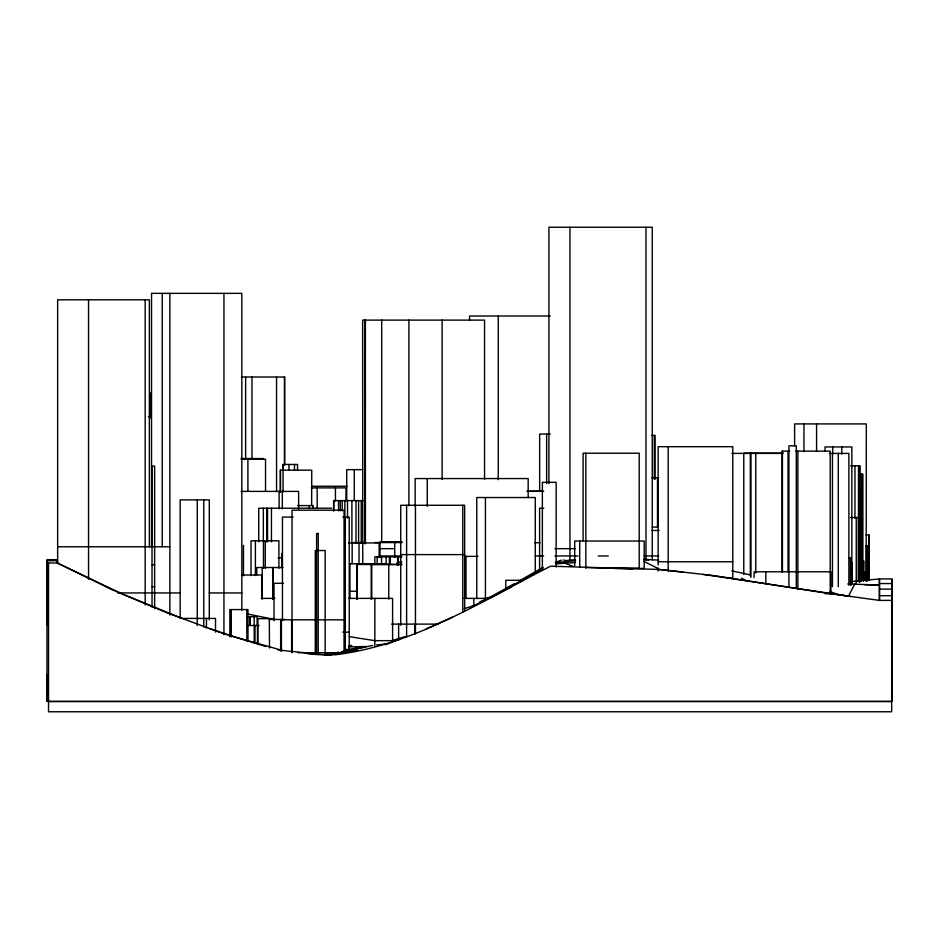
<?xml version="1.0" encoding="UTF-8"?>
<svg xmlns="http://www.w3.org/2000/svg" width="939" height="939" viewBox="0 0 939 939"><rect width="100%" height="100%" fill="white"/><g stroke="black" fill="none" stroke-linecap="round" stroke-linejoin="round"><path stroke-width="1.41" d="M826.085 593.084L879.444 600.397L892.05 600.397L892.05 701.316L46.95 701.316L46.95 562.438M48.523 563.048L48.523 711.762L891.674 711.762L891.674 600.397M850.593 581.675L879.444 578.929L879.479 600.397L879.444 578.929L892.05 578.929L892.05 599.387M892.05 579.938L891.674 623.672M575.314 559.597L565.853 560.642L565.442 563.377L573.06 566.323M379.368 645.398L379.485 644.706L386.809 643.767M856.603 582.309L854.678 584.199L848.997 595.197L850.124 596.371L703.17 574.398M324.424 654.495L331.42 654.906L342.289 652.182L331.42 654.471L324.201 654.354M543.165 567.262L519.502 580.795M514.513 583.624L481.12 602.134M507.295 588.6L542.977 568.424M489.571 598.26L511.567 586.781M464.253 608.66L473.831 605.725L487.904 598.389L463.725 598.389M452.657 617.052L426.318 628.778M489.09 598.096L479.946 601.723M485.205 599.493L487.904 598.389M385.26 644.811L399.615 639.33M485.24 599.012L490.487 597.051M372.478 645.422L331.42 654.718L324.436 654.389M555.336 562.273L561.722 560.125M359.684 646.889L343.251 651.736M404.944 636.654L393.617 640.105M471.894 606.301L474.113 605.69M343.521 651.924L365.846 646.525L348.451 646.924M340.458 653.098L357.618 649.823M334.225 654.917C413.219 645.574 481.179 601.465 550.63 566.194L660.234 569.492L715.037 575.76L824.642 592.885M338.756 652.206L334.46 653.039M342.758 651.42L348.087 650.375M339.789 653.814L324.964 654.812M575.56 560.7L555.501 562.59M575.419 562.52L555.994 563.834M352.008 649.236L345.306 649.506M376.656 644.823L381.023 645.058M643.661 559.444L648.614 560.114M348.85 645.586L351.761 645.562M550.301 316.009L469.559 316.009L469.559 320.387M241.346 377.02L284.681 377.02L284.681 464.84M150.357 392.983L150.357 417.914M148.432 416.54L151.367 416.54M550.219 434.041L539.655 434.041L539.655 490.909M651.537 435.403L655.14 435.403L655.14 479.136M789.746 451.131L782.046 451.131L782.046 571.804M795.603 451.131L830.205 451.131L830.205 593.612M783.196 453.173L743.77 453.173L743.77 574.468M731.81 453.396L782.61 453.396M829.29 453.396L848.879 453.396L848.879 585.208M241.17 458.537L263.354 458.537M241.123 459.183L265.537 459.183L265.537 491.25M850.605 465.838L859.784 465.838L859.784 582.157M362.618 469.653L346.726 469.653L346.749 500.264M860.065 474.078L862.894 474.078L862.894 580.114M651.948 477.74L658.626 477.74M311.607 486.261L346.972 486.261M311.149 487.893L345.975 487.893L345.975 500.957M526.885 491.214L542.859 491.214M241.077 491.402L298.625 491.402L298.625 508.891M527.554 491.32L543.74 491.32M363.217 500.604L333.591 500.604L333.591 510.863M297.686 505.581L313.027 505.581M331.725 508.222L258.718 508.222L258.718 541.838M543.81 508.245L539.596 508.245L539.596 568.341M293.156 517.084L282.451 517.084L282.451 620.562M342.77 517.084L349.238 517.084L349.238 649.718M850.488 517.542L858.845 517.542L858.845 581.335M652.288 527.061L658.063 527.061M652.006 530.465L659.108 530.465M865.958 534.89L869.08 534.89L869.08 580.196M402.033 541.768L380.013 541.768L380.013 557.543M353.792 542.566L363.51 542.566M375.248 542.566L402.033 542.566M534.596 542.719L540.054 542.719M348.592 542.942L380.025 542.942M865.84 545.676L868.082 545.676L868.082 580.572M57.643 546.768L169.865 546.768M380.53 548.658L393.523 548.658M554.949 548.658L575.138 548.658M400.73 554.597L464.652 554.597M380.53 555.958L400.836 555.958M535.277 555.958L543.646 555.958M554.949 555.958L578.025 555.958M598.213 555.958L608.308 555.958M644.365 555.958L658.791 555.958M464.911 556.369L478.08 556.369M402.056 556.862L374.837 556.862L374.837 564.163M848.633 557.731L851.262 557.731L851.262 585.126M278.061 557.813L282.463 557.813M46.95 560.736L56.986 560.736M658.133 561.768L732.784 561.768M401.786 562.085L397.338 562.085L397.338 565.008M46.95 562.931L57.408 563.048L122.504 594.082L181.204 618.085M349.543 563.858L386.845 563.858M401.751 564.421L371.75 564.421L371.75 599.164M401.786 564.515L356.703 564.515L356.703 599.258M152.024 564.75L154.63 564.75M282.921 567.52L256.77 567.52L256.77 574.738M616.137 568.306L639.213 568.306L639.213 453.22L583.107 453.22L583.107 540.618M614.904 568.435L644.213 568.435L644.213 541.04L574.703 541.04L574.703 565.56M863.211 571.698L866.098 571.698L866.098 580.349M241.487 575.008L261.899 575.008L261.899 598.389M861.544 577.544L863.293 577.544M728.476 578.213L732.784 578.213L732.784 446.694L658.133 446.694L658.133 565.067M283.508 583.295L274 583.295L274 620.609M879.479 583.553L892.05 583.553M152.024 586.664L154.63 586.664M879.479 589.129L892.05 589.129M349.942 591.265L356.761 591.265M117.586 592.943L180.1 592.943M209.327 592.943L241.828 592.943M825.146 593.706L830.933 593.706L830.933 571.792L754.076 571.792L754.076 577.638M879.479 595.69L892.05 595.69M261.265 598.389L274.869 598.389M348.709 598.389L392.596 598.389L392.596 640.656L374.849 640.656L349.226 636.654M246.98 616.688L257.11 616.688L257.11 625.268M181.591 618.425L215.524 618.425L215.524 632.123M274.54 618.648L257.908 618.648L257.908 644.389M269.493 619.458L285.045 619.458M292.146 619.775L281.418 619.775L281.418 651.22M292.041 619.822L344.05 619.822M391.68 624.106L438.09 624.106M247.039 625.503L259.117 625.503M342.77 632.17L349.238 632.17M297.816 652.699L344.05 652.699L344.05 510.217L292.029 510.217L292.041 652.699M324.906 654.084L327.312 654.084M316.701 654.647L325.152 654.647L325.152 550.524L315.281 550.524L315.281 654.647M48.523 701.609L891.674 701.609M865.019 584.786L879.444 585.02L847.717 583.976M632.827 568.893L585.924 567.555M307.675 653.591L316.056 653.99M644.365 559.315L658.791 560.16M307.652 653.509L316.044 654.002M278.05 649.999L325.645 654.882M657.746 569.433L682.923 572.086M830.029 591.5L838.104 594.516L845.194 595.69M246.734 613.813L273.906 619.364M731.892 570.9L750.167 574.844M282.346 650.434L233.623 636.583L209.104 628.391M838.069 594.504L839.278 594.868M563.693 559.984L565.853 560.642M221.815 633.086L265.655 646.49M220.442 632.581L167.013 612.838L112.21 589.751L57.408 563.048L57.408 559.679M643.837 561.358L658.72 568.834M741.481 578.189L745.237 580.208M868.775 534.89L868.775 580.196M867.789 545.676L867.789 580.572M867.695 545.676L867.695 580.572M867.378 545.676L867.378 580.572M866.38 545.676L866.38 580.572M866.169 581.429L866.321 423.912L794.617 423.912L794.617 445.79M864.15 571.698L864.15 580.349M863.657 580.948L863.657 560.759L863.352 580.948M861.638 474.078L861.544 580.466M861.427 581.241L861.427 487.717L861.157 581.241M859.69 465.838L859.572 582.157M858.551 517.542L858.551 581.335M858.504 465.838L858.375 581.335M856.251 517.542L856.251 581.335M854.971 465.838L854.971 518.187M852.072 582.978L852.072 562.508L851.286 562.508L851.286 584.434M851.861 582.497L851.861 446.952L825.005 446.952L825.005 451.319M850.382 557.731L850.382 585.126M841.778 446.952L841.778 454.23M838.281 453.396L838.281 586.675M832.682 446.952L832.682 454.23M832.435 453.396L832.435 586.675M816.578 423.912L816.578 451.624M803.96 423.912L803.96 451.624M797.88 451.131L797.88 589.246M796.307 588.342L796.307 445.861L788.913 445.861L788.913 586.898M788.044 451.131L788.044 571.804M782.445 451.131L782.445 571.804M765.837 571.792L765.837 583.483M755.778 453.173L755.778 573.001M750.942 453.173L750.942 577.391M750.32 453.173L750.32 575.924M668.192 446.694L668.192 571.358M658.133 567.989L658.133 570.912M657.5 477.74L657.5 527.119M654.295 435.403L654.33 479.136M652.253 559.914L652.253 227.238L548.928 227.238L548.928 483.702M645.997 227.238L645.997 559.914M585.854 453.22L585.854 568.306M579.727 541.04L579.727 567.003M569.95 227.238L569.95 559.914M556.158 567.086L556.158 482.329L542.366 482.329L542.366 570.008M546.662 434.041L546.662 483.62M535.265 570.865L535.265 497.529L476.766 497.529L476.766 598.73M528.164 497.6L528.164 478.561L415.155 478.561L415.155 506.379M498.269 316.009L498.269 479.688M485.428 497.529L485.428 598.73M484.547 479.383L484.547 320.117L362.642 320.117L362.771 563.212M473.831 598.389L473.831 605.725M466.014 556.369L466.014 598.19M464.652 610.843L464.652 505.276L400.73 505.276L400.73 625.268M462.751 505.276L462.751 612.287M442.116 320.117L442.116 479.383M427.257 478.561L427.257 506.379M415.449 505.276L415.449 633.919M414.838 624.106L414.838 633.696M408.911 320.117L408.911 505.675M406.61 505.276L406.61 636.806M398.629 624.106L398.629 639.177M398.347 556.862L398.406 565.008M397.643 556.862L397.643 564.163M394.744 541.768L394.744 557.543M390.331 556.862L390.331 564.163M389.403 556.862L389.403 564.163M388.769 564.421L388.769 599.164M386.152 556.862L386.152 564.163M381.692 320.117L381.692 542.202M381.551 556.862L381.551 564.163M379.133 542.942L379.133 557.426M377.161 556.862L377.161 564.163M374.849 598.389L374.849 646.384M371.198 564.515L371.198 599.258M365.4 320.117L365.4 543.669M364.755 320.117L364.755 543.669M361.245 500.604L361.245 543.106M359.027 542.942L359.027 563.212M358.616 500.604L358.616 543.106M357.184 564.515L357.184 599.258M356.867 564.515L356.867 599.258M356.022 500.604L356.022 543.106M354.261 469.653L354.273 500.264M352.148 542.942L352.148 563.212M351.902 500.604L351.902 543.106M349.942 563.858L349.942 598.753M347.524 500.604L347.524 518.187M345.306 517.084L345.306 649.718M344.848 500.604L344.848 518.187M342.23 500.604L342.23 510.863M340.27 500.604L340.27 510.863M338.533 500.604L338.533 510.863M335.423 487.893L335.434 500.957M333.756 500.604L333.756 510.863M317.171 487.893L317.194 508.222M312.945 505.581L313.027 508.492M311.642 505.323L311.748 470.157L280.374 470.157L280.374 492.13M309.307 505.581L309.26 508.492M297.546 470.275L297.522 464.465L282.991 464.465L282.991 470.275M294.482 464.465L294.47 470.275M291.618 619.775L291.618 652.652M288.954 464.465L288.919 470.275M284.435 377.02L284.435 464.84M283.108 464.465L283.015 492.13M282.322 491.402L282.322 508.891M281.911 553.505L281.911 568.013M280.655 619.458L280.655 650.915M280.456 470.157L280.456 492.13M279.118 491.402L279.118 508.891M278.906 568.306L278.906 540.805L251.03 540.805L251.03 575.548M276.547 377.02L276.547 491.191M273.226 567.52L273.226 599.246M272.885 567.52L272.885 599.246M271.441 508.222L271.441 541.838M269.305 618.648L269.493 648.051M267.556 508.222L267.556 541.838M266.77 508.222L266.77 541.838M265.268 540.805L265.268 568.306M263.472 540.805L263.472 568.306M263.354 508.222L263.354 541.838M262.227 567.52L262.227 599.246M257.462 625.503L257.462 643.039M255.396 540.805L255.396 575.548M255.009 625.503L255.009 643.039M254.176 616.688L254.176 625.268M254.211 625.503L254.211 643.039M251.969 377.02L251.969 458.983M250.337 616.688L250.337 625.268M249.868 616.688L249.868 625.268M247.99 641.02L247.99 609.575L229.844 609.575L229.844 636.736M247.908 459.183L247.908 491.25M246.828 609.575L246.828 641.02M245.631 377.02L245.631 458.983M243.471 545.43L243.471 575.83M241.828 610.256L241.828 293.355L151.531 293.355L151.531 546.709M223.94 293.355L223.94 634.776M209.291 619.717L209.291 499.888L180.159 499.888L180.159 618.261M206.463 618.425L206.463 628.015M203.775 499.888L203.775 627.029M197.26 499.888L197.26 625.562M169.865 293.355L169.865 615.104M162.236 293.355L162.236 546.709M154.63 608.589L154.63 466.096L152.024 466.096L152.024 607.134M149.348 547.073L149.348 299.799L57.643 299.799L57.643 563.165M145.169 299.799L145.169 604.927M88.548 299.799L88.548 579.257M56.986 563.423L56.986 559.679L46.95 559.679L46.95 625.081M46.95 675.094L46.95 701.316M523 580.279L505.757 588.46L505.757 580.279L523 580.279M318.227 533.505L316.596 533.505L316.596 654.072L318.227 654.072L318.227 533.505M231.194 636.736L231.194 609.575L231.158 636.736"/></g></svg>
